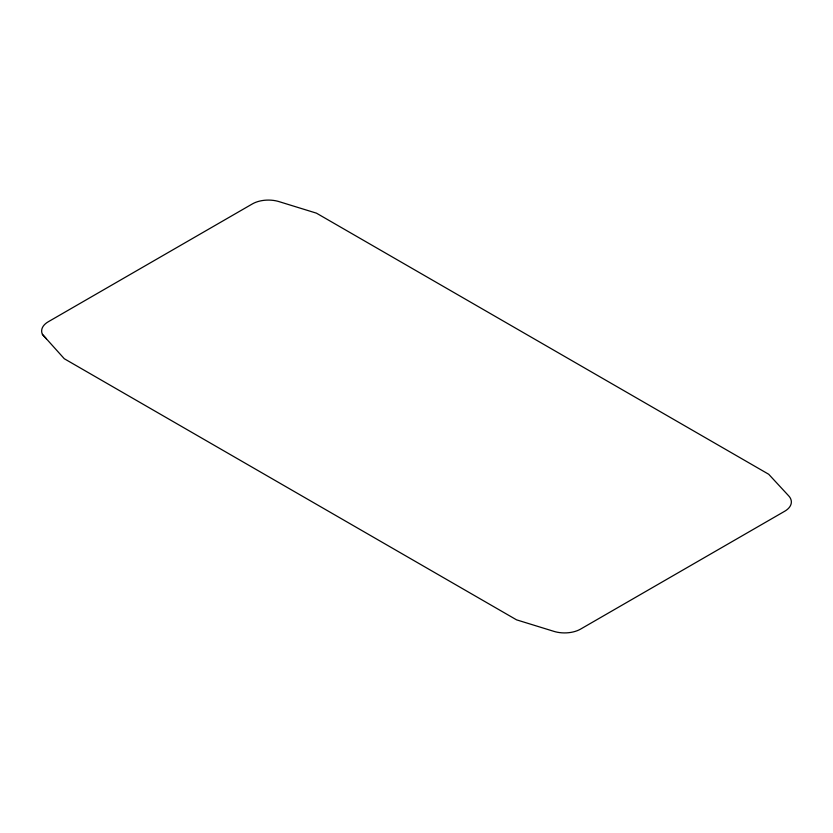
<?xml version="1.0" encoding="UTF-8"?>
<svg xmlns="http://www.w3.org/2000/svg" width="833" height="833" viewBox="0 0 833 833"><rect width="100%" height="100%" fill="white"/><g stroke="black" fill="none" stroke-linecap="round" stroke-linejoin="round"><path stroke-width="1.25" d="M46.44 338.864L42.421 334.387A22.637 13.068 0 0 1 48.283 321.757L252.399 203.908A22.637 13.068 0 0 1 279.732 201.836L316.436 213.154L768.713 474.269L788.32 495.458A22.637 13.068 0 0 1 784.717 511.243L580.601 629.092A22.637 13.068 0 0 1 553.268 631.164L516.564 619.846L64.287 358.731L42.421 334.387"/></g></svg>
